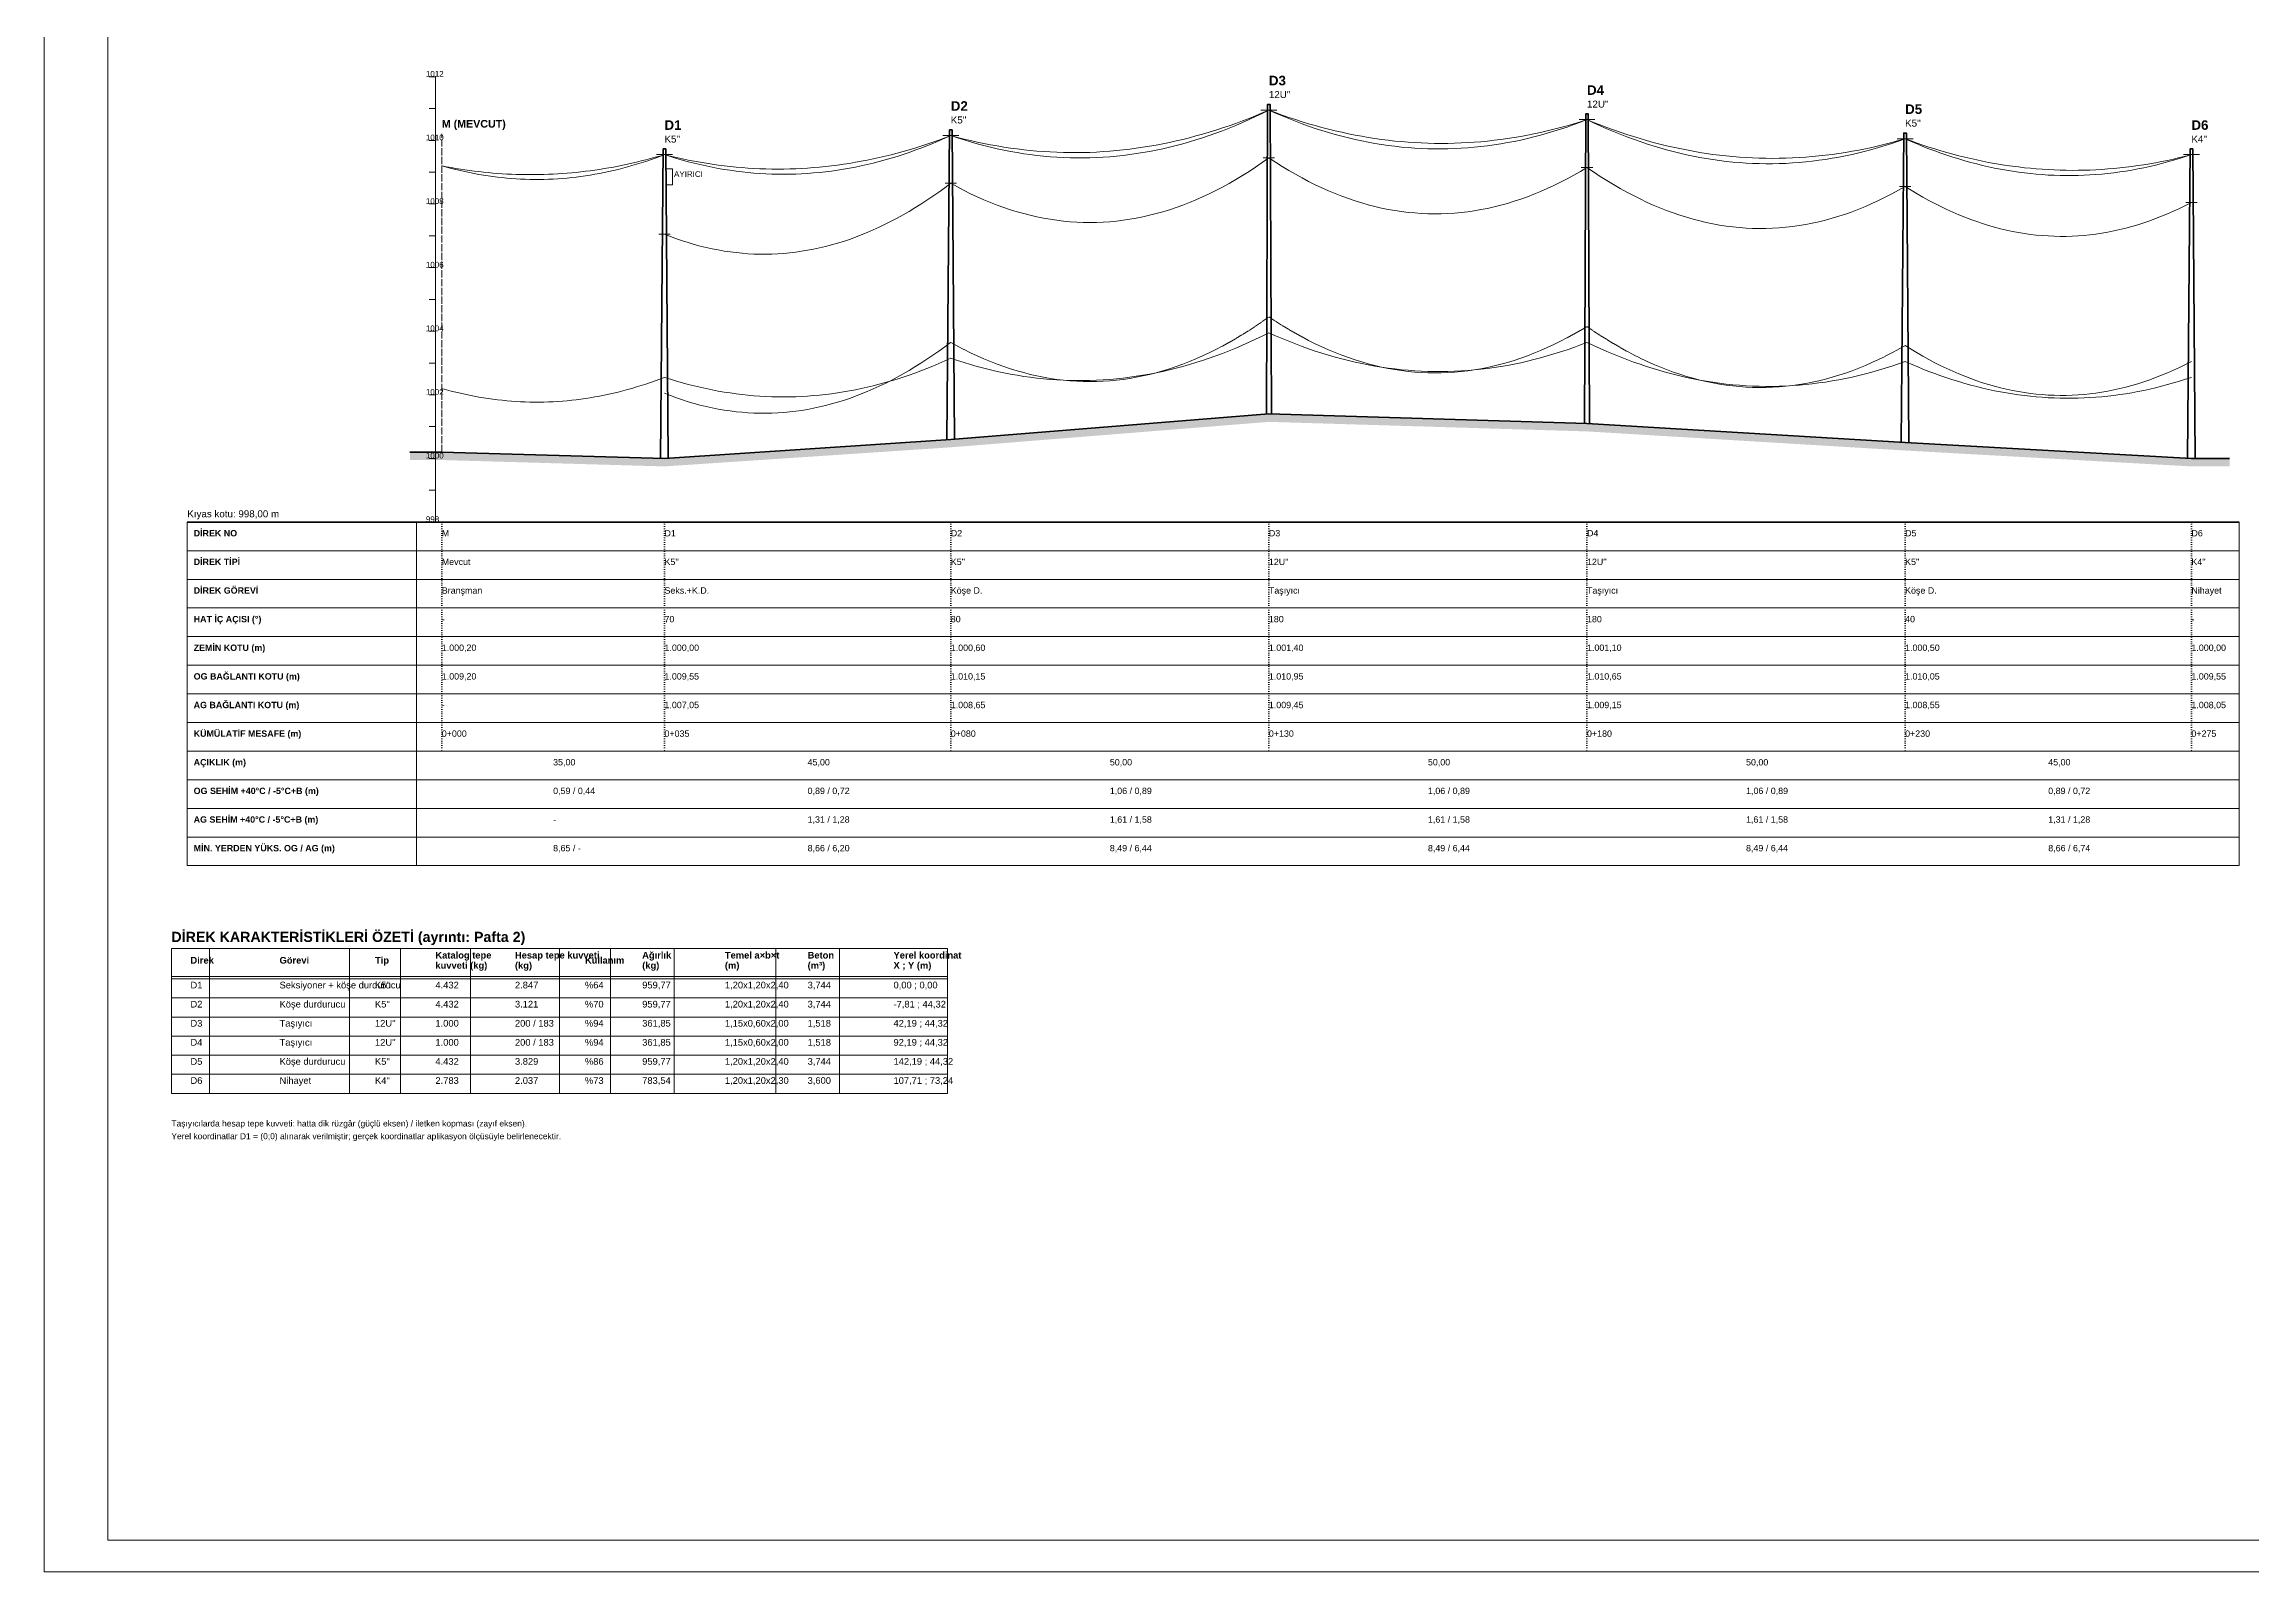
# Model space of a CAD drawing. Header units: millimetres. Extents: x 0 to 2461, y 0 to 841.
# Drawn here: x 0 to 694, y 0 to 480 of the extents above; entities that cross this region are included whole.
import ezdxf

# ---------------------------------------------------------------- set-up
doc = ezdxf.new("R2010")
doc.units = ezdxf.units.MM
doc.header["$LTSCALE"] = 6
doc.linetypes.add('DASHED', pattern=[1.524, 1.27, -0.254])
doc.linetypes.add('DOT', pattern=[0.508, 0, -0.508])
for name, color, linetype, lineweight, plot in [('00-CERCEVE', 7, 'Continuous', 0, False), ('02-BASLIK', 7, 'Continuous', 0, False), ('20-PROFIL-ARAZI', 32, 'Continuous', 0, False), ('21-PROFIL-OG', 1, 'Continuous', 0, False), ('22-PROFIL-AG', 5, 'Continuous', 0, False), ('23-PROFIL-EMNIYET', 6, 'DASHED', 0, False), ('24-PROFIL-DIREK', 7, 'Continuous', 0, False), ('25-PROFIL-BANT', 7, 'Continuous', 0, False), ('26-PROFIL-OG-BUZ', 1, 'DASHED', 0, False), ('37-TARAMA', 8, 'Continuous', 0, False), ('38-SEKSIYONER', 30, 'Continuous', 0, False), ('41-YAZI', 7, 'Continuous', 0, False), ('42-TABLO', 7, 'Continuous', 0, False), ('43-TABLO-CERCEVE', 7, 'Continuous', 0, False)]:
    doc.layers.add(name, color=color, linetype=linetype, lineweight=lineweight, plot=plot)
doc.styles.add('TRK', font='arial.ttf', dxfattribs={"width": 0.9})
doc.styles.add('TRKB', font='arialbd.ttf', dxfattribs={"width": 0.9})

msp = doc.modelspace()

# ---------------------------------------------------------------- hatches: boundary and pattern name
at = {"layer": '37-TARAMA'}
h = msp.add_hatch(dxfattribs=at)
h.set_pattern_fill('EARTH', scale=0.15)
h.paths.add_polyline_path([(115, 352), (125, 352), (195, 350), (285, 356), (385, 364), (485, 361), (585, 355), (675, 350), (687, 350), (687, 347.5), (675, 347.5), (585, 352.5), (485, 358.5), (385, 361.5), (285, 353.5), (195, 347.5), (125, 349.5), (115, 349.5)])

# ---------------------------------------------------------------- linework, layer by layer
at = {"layer": '00-CERCEVE', "lineweight": 18}
msp.add_lwpolyline([(0, 0), (1189, 0), (1189, 841), (0, 841)], close=True, dxfattribs=at)
at = {"layer": '00-CERCEVE'}
msp.add_lwpolyline([(20, 10), (1179, 10), (1179, 831), (20, 831)], close=True, dxfattribs=at)
at = {"layer": '20-PROFIL-ARAZI', "lineweight": 50}
msp.add_lwpolyline([(115, 352), (125, 352), (195, 350), (285, 356), (385, 364), (485, 361), (585, 355), (675, 350), (687, 350)], dxfattribs=at)
at = {"layer": '21-PROFIL-OG'}
for points in [[(285, 451.5), (287.08, 450.8), (289.17, 450.13), (291.25, 449.51), (293.33, 448.92), (295.42, 448.36), (297.5, 447.84), (299.58, 447.36), (301.67, 446.92), (303.75, 446.52), (305.83, 446.15), (307.92, 445.81), (310, 445.52), (312.08, 445.26), (314.17, 445.04), (316.25, 444.86), (318.33, 444.71), (320.42, 444.6), (322.5, 444.52), (324.58, 444.49), (326.67, 444.49), (328.75, 444.53), (330.83, 444.6), (332.92, 444.71), (335, 444.86), (337.08, 445.04), (339.17, 445.27), (341.25, 445.53), (343.33, 445.82), (345.42, 446.15), (347.5, 446.52), (349.58, 446.93), (351.67, 447.37), (353.75, 447.86), (355.83, 448.37), (357.92, 448.93), (360, 449.52), (362.08, 450.15), (364.17, 450.81), (366.25, 451.52), (368.33, 452.25), (370.42, 453.03), (372.5, 453.84), (374.58, 454.69), (376.67, 455.58), (378.75, 456.51), (380.83, 457.47), (382.92, 458.47), (385, 459.5)], [(385, 459.5), (387.08, 458.57), (389.17, 457.68), (391.25, 456.82), (393.33, 456), (395.42, 455.22), (397.5, 454.47), (399.58, 453.76), (401.67, 453.09), (403.75, 452.45), (405.83, 451.85), (407.92, 451.29), (410, 450.77), (412.08, 450.28), (414.17, 449.83), (416.25, 449.42), (418.33, 449.04), (420.42, 448.7), (422.5, 448.4), (424.58, 448.13), (426.67, 447.9), (428.75, 447.71), (430.83, 447.56), (432.92, 447.44), (435, 447.36), (437.08, 447.31), (439.17, 447.31), (441.25, 447.34), (443.33, 447.4), (445.42, 447.51), (447.5, 447.65), (449.58, 447.83), (451.67, 448.04), (453.75, 448.29), (455.83, 448.58), (457.92, 448.91), (460, 449.27), (462.08, 449.67), (464.17, 450.1), (466.25, 450.58), (468.33, 451.09), (470.42, 451.64), (472.5, 452.22), (474.58, 452.84), (476.67, 453.5), (478.75, 454.19), (480.83, 454.93), (482.92, 455.69), (485, 456.5)], [(195, 445.5), (196.88, 444.9), (198.75, 444.33), (200.62, 443.79), (202.5, 443.28), (204.38, 442.8), (206.25, 442.36), (208.12, 441.94), (210, 441.56), (211.88, 441.2), (213.75, 440.88), (215.62, 440.59), (217.5, 440.33), (219.38, 440.09), (221.25, 439.9), (223.12, 439.73), (225, 439.59), (226.88, 439.48), (228.75, 439.41), (230.62, 439.36), (232.5, 439.35), (234.38, 439.36), (236.25, 439.41), (238.12, 439.49), (240, 439.6), (241.88, 439.74), (243.75, 439.91), (245.62, 440.11), (247.5, 440.35), (249.38, 440.61), (251.25, 440.91), (253.12, 441.23), (255, 441.59), (256.88, 441.98), (258.75, 442.4), (260.62, 442.84), (262.5, 443.33), (264.38, 443.84), (266.25, 444.38), (268.12, 444.95), (270, 445.56), (271.88, 446.19), (273.75, 446.86), (275.62, 447.55), (277.5, 448.28), (279.38, 449.04), (281.25, 449.83), (283.12, 450.65), (285, 451.5)], [(485, 456.5), (487.08, 455.51), (489.17, 454.55), (491.25, 453.63), (493.33, 452.75), (495.42, 451.9), (497.5, 451.09), (499.58, 450.32), (501.67, 449.59), (503.75, 448.89), (505.83, 448.23), (507.92, 447.61), (510, 447.02), (512.08, 446.47), (514.17, 445.96), (516.25, 445.48), (518.33, 445.04), (520.42, 444.64), (522.5, 444.27), (524.58, 443.95), (526.67, 443.65), (528.75, 443.4), (530.83, 443.18), (532.92, 443), (535, 442.86), (537.08, 442.75), (539.17, 442.68), (541.25, 442.65), (543.33, 442.65), (545.42, 442.7), (547.5, 442.77), (549.58, 442.89), (551.67, 443.04), (553.75, 443.23), (555.83, 443.46), (557.92, 443.72), (560, 444.02), (562.08, 444.36), (564.17, 444.73), (566.25, 445.14), (568.33, 445.59), (570.42, 446.07), (572.5, 446.59), (574.58, 447.15), (576.67, 447.75), (578.75, 448.38), (580.83, 449.05), (582.92, 449.76), (585, 450.5)], [(125, 442), (126.46, 441.59), (127.92, 441.2), (129.38, 440.83), (130.83, 440.48), (132.29, 440.16), (133.75, 439.85), (135.21, 439.56), (136.67, 439.3), (138.12, 439.05), (139.58, 438.83), (141.04, 438.62), (142.5, 438.44), (143.96, 438.28), (145.42, 438.13), (146.88, 438.01), (148.33, 437.91), (149.79, 437.83), (151.25, 437.77), (152.71, 437.73), (154.17, 437.71), (155.62, 437.71), (157.08, 437.73), (158.54, 437.77), (160, 437.84), (161.46, 437.92), (162.92, 438.02), (164.38, 438.15), (165.83, 438.29), (167.29, 438.46), (168.75, 438.64), (170.21, 438.85), (171.67, 439.08), (173.12, 439.32), (174.58, 439.59), (176.04, 439.88), (177.5, 440.19), (178.96, 440.52), (180.42, 440.87), (181.88, 441.24), (183.33, 441.63), (184.79, 442.04), (186.25, 442.48), (187.71, 442.93), (189.17, 443.4), (190.62, 443.9), (192.08, 444.41), (193.54, 444.94), (195, 445.5)], [(585, 450.5), (586.88, 449.67), (588.75, 448.87), (590.62, 448.1), (592.5, 447.36), (594.38, 446.66), (596.25, 445.98), (598.12, 445.34), (600, 444.72), (601.88, 444.14), (603.75, 443.59), (605.62, 443.07), (607.5, 442.58), (609.38, 442.12), (611.25, 441.69), (613.12, 441.29), (615, 440.92), (616.88, 440.59), (618.75, 440.28), (620.62, 440.01), (622.5, 439.76), (624.38, 439.55), (626.25, 439.37), (628.12, 439.22), (630, 439.1), (631.88, 439.01), (633.75, 438.95), (635.62, 438.93), (637.5, 438.93), (639.38, 438.97), (641.25, 439.03), (643.12, 439.13), (645, 439.26), (646.88, 439.41), (648.75, 439.6), (650.62, 439.82), (652.5, 440.08), (654.38, 440.36), (656.25, 440.67), (658.12, 441.01), (660, 441.39), (661.88, 441.79), (663.75, 442.23), (665.62, 442.7), (667.5, 443.2), (669.38, 443.73), (671.25, 444.29), (673.12, 444.88), (675, 445.5)]]:
    msp.add_lwpolyline(points, dxfattribs=at)
at = {"layer": '22-PROFIL-AG'}
for p, q in [((383.2, 444.5), (386.8, 444.5)), ((483.2, 441.5), (486.8, 441.5)), ((283.2, 436.5), (286.8, 436.5)), ((583.2, 435.5), (586.8, 435.5)), ((673.2, 430.5), (676.8, 430.5)), ((193.2, 420.5), (196.8, 420.5))]:
    msp.add_line(p, q, dxfattribs=at)
for points in [[(285, 436.5), (287.08, 435.35), (289.17, 434.27), (291.25, 433.23), (293.33, 432.25), (295.42, 431.33), (297.5, 430.47), (299.58, 429.66), (301.67, 428.9), (303.75, 428.2), (305.83, 427.56), (307.92, 426.97), (310, 426.44), (312.08, 425.97), (314.17, 425.55), (316.25, 425.18), (318.33, 424.87), (320.42, 424.62), (322.5, 424.43), (324.58, 424.29), (326.67, 424.2), (328.75, 424.17), (330.83, 424.2), (332.92, 424.28), (335, 424.42), (337.08, 424.62), (339.17, 424.87), (341.25, 425.17), (343.33, 425.53), (345.42, 425.95), (347.5, 426.43), (349.58, 426.96), (351.67, 427.54), (353.75, 428.18), (355.83, 428.88), (357.92, 429.63), (360, 430.44), (362.08, 431.31), (364.17, 432.23), (366.25, 433.2), (368.33, 434.23), (370.42, 435.32), (372.5, 436.47), (374.58, 437.67), (376.67, 438.92), (378.75, 440.23), (380.83, 441.6), (382.92, 443.02), (385, 444.5)], [(385, 444.5), (387.08, 443.13), (389.17, 441.81), (391.25, 440.54), (393.33, 439.34), (395.42, 438.19), (397.5, 437.09), (399.58, 436.05), (401.67, 435.07), (403.75, 434.14), (405.83, 433.27), (407.92, 432.45), (410, 431.69), (412.08, 430.99), (414.17, 430.34), (416.25, 429.74), (418.33, 429.21), (420.42, 428.73), (422.5, 428.3), (424.58, 427.93), (426.67, 427.62), (428.75, 427.36), (430.83, 427.16), (432.92, 427.01), (435, 426.92), (437.08, 426.89), (439.17, 426.91), (441.25, 426.99), (443.33, 427.12), (445.42, 427.31), (447.5, 427.55), (449.58, 427.85), (451.67, 428.21), (453.75, 428.62), (455.83, 429.09), (457.92, 429.61), (460, 430.19), (462.08, 430.83), (464.17, 431.52), (466.25, 432.26), (468.33, 433.07), (470.42, 433.93), (472.5, 434.84), (474.58, 435.81), (476.67, 436.84), (478.75, 437.92), (480.83, 439.06), (482.92, 440.25), (485, 441.5)], [(485, 441.5), (487.08, 440.06), (489.17, 438.68), (491.25, 437.36), (493.33, 436.09), (495.42, 434.87), (497.5, 433.72), (499.58, 432.61), (501.67, 431.57), (503.75, 430.58), (505.83, 429.64), (507.92, 428.76), (510, 427.94), (512.08, 427.17), (514.17, 426.46), (516.25, 425.81), (518.33, 425.21), (520.42, 424.66), (522.5, 424.18), (524.58, 423.74), (526.67, 423.37), (528.75, 423.05), (530.83, 422.78), (532.92, 422.57), (535, 422.42), (537.08, 422.32), (539.17, 422.28), (541.25, 422.3), (543.33, 422.37), (545.42, 422.49), (547.5, 422.68), (549.58, 422.91), (551.67, 423.21), (553.75, 423.56), (555.83, 423.96), (557.92, 424.42), (560, 424.94), (562.08, 425.51), (564.17, 426.14), (566.25, 426.83), (568.33, 427.57), (570.42, 428.36), (572.5, 429.22), (574.58, 430.12), (576.67, 431.09), (578.75, 432.11), (580.83, 433.18), (582.92, 434.31), (585, 435.5)], [(195, 420.5), (196.88, 419.77), (198.75, 419.08), (200.62, 418.44), (202.5, 417.84), (204.38, 417.29), (206.25, 416.78), (208.12, 416.32), (210, 415.91), (211.88, 415.54), (213.75, 415.21), (215.62, 414.93), (217.5, 414.7), (219.38, 414.51), (221.25, 414.37), (223.12, 414.27), (225, 414.22), (226.88, 414.21), (228.75, 414.25), (230.62, 414.33), (232.5, 414.46), (234.38, 414.64), (236.25, 414.86), (238.12, 415.12), (240, 415.43), (241.88, 415.79), (243.75, 416.19), (245.62, 416.64), (247.5, 417.13), (249.38, 417.67), (251.25, 418.25), (253.12, 418.88), (255, 419.55), (256.88, 420.27), (258.75, 421.03), (260.62, 421.84), (262.5, 422.7), (264.38, 423.6), (266.25, 424.55), (268.12, 425.54), (270, 426.57), (271.88, 427.66), (273.75, 428.78), (275.62, 429.96), (277.5, 431.17), (279.38, 432.44), (281.25, 433.75), (283.12, 435.1), (285, 436.5)], [(585, 435.5), (586.88, 434.33), (588.75, 433.2), (590.62, 432.12), (592.5, 431.09), (594.38, 430.1), (596.25, 429.16), (598.12, 428.26), (600, 427.41), (601.88, 426.6), (603.75, 425.84), (605.62, 425.12), (607.5, 424.45), (609.38, 423.82), (611.25, 423.24), (613.12, 422.71), (615, 422.22), (616.88, 421.77), (618.75, 421.37), (620.62, 421.02), (622.5, 420.71), (624.38, 420.45), (626.25, 420.23), (628.12, 420.06), (630, 419.93), (631.88, 419.85), (633.75, 419.82), (635.62, 419.82), (637.5, 419.88), (639.38, 419.98), (641.25, 420.12), (643.12, 420.32), (645, 420.55), (646.88, 420.83), (648.75, 421.16), (650.62, 421.53), (652.5, 421.95), (654.38, 422.41), (656.25, 422.92), (658.12, 423.47), (660, 424.07), (661.88, 424.72), (663.75, 425.41), (665.62, 426.14), (667.5, 426.92), (669.38, 427.75), (671.25, 428.62), (673.12, 429.54), (675, 430.5)]]:
    msp.add_lwpolyline(points, dxfattribs=at)
at = {"layer": '23-PROFIL-EMNIYET', "color": 4, "ltscale": 0.3}
for points in [[(285, 386.5), (287.08, 385.35), (289.17, 384.27), (291.25, 383.23), (293.33, 382.25), (295.42, 381.33), (297.5, 380.47), (299.58, 379.66), (301.67, 378.9), (303.75, 378.2), (305.83, 377.56), (307.92, 376.97), (310, 376.44), (312.08, 375.97), (314.17, 375.55), (316.25, 375.18), (318.33, 374.87), (320.42, 374.62), (322.5, 374.43), (324.58, 374.29), (326.67, 374.2), (328.75, 374.17), (330.83, 374.2), (332.92, 374.28), (335, 374.42), (337.08, 374.62), (339.17, 374.87), (341.25, 375.17), (343.33, 375.53), (345.42, 375.95), (347.5, 376.43), (349.58, 376.96), (351.67, 377.54), (353.75, 378.18), (355.83, 378.88), (357.92, 379.63), (360, 380.44), (362.08, 381.31), (364.17, 382.23), (366.25, 383.2), (368.33, 384.23), (370.42, 385.32), (372.5, 386.47), (374.58, 387.67), (376.67, 388.92), (378.75, 390.23), (380.83, 391.6), (382.92, 393.02), (385, 394.5)], [(385, 394.5), (387.08, 393.13), (389.17, 391.81), (391.25, 390.54), (393.33, 389.34), (395.42, 388.19), (397.5, 387.09), (399.58, 386.05), (401.67, 385.07), (403.75, 384.14), (405.83, 383.27), (407.92, 382.45), (410, 381.69), (412.08, 380.99), (414.17, 380.34), (416.25, 379.74), (418.33, 379.21), (420.42, 378.73), (422.5, 378.3), (424.58, 377.93), (426.67, 377.62), (428.75, 377.36), (430.83, 377.16), (432.92, 377.01), (435, 376.92), (437.08, 376.89), (439.17, 376.91), (441.25, 376.99), (443.33, 377.12), (445.42, 377.31), (447.5, 377.55), (449.58, 377.85), (451.67, 378.21), (453.75, 378.62), (455.83, 379.09), (457.92, 379.61), (460, 380.19), (462.08, 380.83), (464.17, 381.52), (466.25, 382.26), (468.33, 383.07), (470.42, 383.93), (472.5, 384.84), (474.58, 385.81), (476.67, 386.84), (478.75, 387.92), (480.83, 389.06), (482.92, 390.25), (485, 391.5)], [(485, 391.5), (487.08, 390.06), (489.17, 388.68), (491.25, 387.36), (493.33, 386.09), (495.42, 384.87), (497.5, 383.72), (499.58, 382.61), (501.67, 381.57), (503.75, 380.58), (505.83, 379.64), (507.92, 378.76), (510, 377.94), (512.08, 377.17), (514.17, 376.46), (516.25, 375.81), (518.33, 375.21), (520.42, 374.66), (522.5, 374.18), (524.58, 373.74), (526.67, 373.37), (528.75, 373.05), (530.83, 372.78), (532.92, 372.57), (535, 372.42), (537.08, 372.32), (539.17, 372.28), (541.25, 372.3), (543.33, 372.37), (545.42, 372.49), (547.5, 372.68), (549.58, 372.91), (551.67, 373.21), (553.75, 373.56), (555.83, 373.96), (557.92, 374.42), (560, 374.94), (562.08, 375.51), (564.17, 376.14), (566.25, 376.83), (568.33, 377.57), (570.42, 378.36), (572.5, 379.22), (574.58, 380.12), (576.67, 381.09), (578.75, 382.11), (580.83, 383.18), (582.92, 384.31), (585, 385.5)], [(195, 370.5), (196.88, 369.77), (198.75, 369.08), (200.62, 368.44), (202.5, 367.84), (204.38, 367.29), (206.25, 366.78), (208.12, 366.32), (210, 365.91), (211.88, 365.54), (213.75, 365.21), (215.62, 364.93), (217.5, 364.7), (219.38, 364.51), (221.25, 364.37), (223.12, 364.27), (225, 364.22), (226.88, 364.21), (228.75, 364.25), (230.62, 364.33), (232.5, 364.46), (234.38, 364.64), (236.25, 364.86), (238.12, 365.12), (240, 365.43), (241.88, 365.79), (243.75, 366.19), (245.62, 366.64), (247.5, 367.13), (249.38, 367.67), (251.25, 368.25), (253.12, 368.88), (255, 369.55), (256.88, 370.27), (258.75, 371.03), (260.62, 371.84), (262.5, 372.7), (264.38, 373.6), (266.25, 374.55), (268.12, 375.54), (270, 376.57), (271.88, 377.66), (273.75, 378.78), (275.62, 379.96), (277.5, 381.17), (279.38, 382.44), (281.25, 383.75), (283.12, 385.1), (285, 386.5)], [(585, 385.5), (586.88, 384.33), (588.75, 383.2), (590.62, 382.12), (592.5, 381.09), (594.38, 380.1), (596.25, 379.16), (598.12, 378.26), (600, 377.41), (601.88, 376.6), (603.75, 375.84), (605.62, 375.12), (607.5, 374.45), (609.38, 373.82), (611.25, 373.24), (613.12, 372.71), (615, 372.22), (616.88, 371.77), (618.75, 371.37), (620.62, 371.02), (622.5, 370.71), (624.38, 370.45), (626.25, 370.23), (628.12, 370.06), (630, 369.93), (631.88, 369.85), (633.75, 369.82), (635.62, 369.82), (637.5, 369.88), (639.38, 369.98), (641.25, 370.12), (643.12, 370.32), (645, 370.55), (646.88, 370.83), (648.75, 371.16), (650.62, 371.53), (652.5, 371.95), (654.38, 372.41), (656.25, 372.92), (658.12, 373.47), (660, 374.07), (661.88, 374.72), (663.75, 375.41), (665.62, 376.14), (667.5, 376.92), (669.38, 377.75), (671.25, 378.62), (673.12, 379.54), (675, 380.5)]]:
    msp.add_lwpolyline(points, dxfattribs=at)
at = {"layer": '23-PROFIL-EMNIYET', "ltscale": 0.3}
for points in [[(285, 381.5), (287.08, 380.8), (289.17, 380.13), (291.25, 379.51), (293.33, 378.92), (295.42, 378.36), (297.5, 377.84), (299.58, 377.36), (301.67, 376.92), (303.75, 376.52), (305.83, 376.15), (307.92, 375.81), (310, 375.52), (312.08, 375.26), (314.17, 375.04), (316.25, 374.86), (318.33, 374.71), (320.42, 374.6), (322.5, 374.52), (324.58, 374.49), (326.67, 374.49), (328.75, 374.53), (330.83, 374.6), (332.92, 374.71), (335, 374.86), (337.08, 375.04), (339.17, 375.27), (341.25, 375.53), (343.33, 375.82), (345.42, 376.15), (347.5, 376.52), (349.58, 376.93), (351.67, 377.37), (353.75, 377.86), (355.83, 378.37), (357.92, 378.93), (360, 379.52), (362.08, 380.15), (364.17, 380.81), (366.25, 381.52), (368.33, 382.25), (370.42, 383.03), (372.5, 383.84), (374.58, 384.69), (376.67, 385.58), (378.75, 386.51), (380.83, 387.47), (382.92, 388.47), (385, 389.5)], [(385, 389.5), (387.08, 388.57), (389.17, 387.68), (391.25, 386.82), (393.33, 386), (395.42, 385.22), (397.5, 384.47), (399.58, 383.76), (401.67, 383.09), (403.75, 382.45), (405.83, 381.85), (407.92, 381.29), (410, 380.77), (412.08, 380.28), (414.17, 379.83), (416.25, 379.42), (418.33, 379.04), (420.42, 378.7), (422.5, 378.4), (424.58, 378.13), (426.67, 377.9), (428.75, 377.71), (430.83, 377.56), (432.92, 377.44), (435, 377.36), (437.08, 377.31), (439.17, 377.31), (441.25, 377.34), (443.33, 377.4), (445.42, 377.51), (447.5, 377.65), (449.58, 377.83), (451.67, 378.04), (453.75, 378.29), (455.83, 378.58), (457.92, 378.91), (460, 379.27), (462.08, 379.67), (464.17, 380.1), (466.25, 380.58), (468.33, 381.09), (470.42, 381.64), (472.5, 382.22), (474.58, 382.84), (476.67, 383.5), (478.75, 384.19), (480.83, 384.93), (482.92, 385.69), (485, 386.5)], [(485, 386.5), (487.08, 385.51), (489.17, 384.55), (491.25, 383.63), (493.33, 382.75), (495.42, 381.9), (497.5, 381.09), (499.58, 380.32), (501.67, 379.59), (503.75, 378.89), (505.83, 378.23), (507.92, 377.61), (510, 377.02), (512.08, 376.47), (514.17, 375.96), (516.25, 375.48), (518.33, 375.04), (520.42, 374.64), (522.5, 374.27), (524.58, 373.95), (526.67, 373.65), (528.75, 373.4), (530.83, 373.18), (532.92, 373), (535, 372.86), (537.08, 372.75), (539.17, 372.68), (541.25, 372.65), (543.33, 372.65), (545.42, 372.7), (547.5, 372.77), (549.58, 372.89), (551.67, 373.04), (553.75, 373.23), (555.83, 373.46), (557.92, 373.72), (560, 374.02), (562.08, 374.36), (564.17, 374.73), (566.25, 375.14), (568.33, 375.59), (570.42, 376.07), (572.5, 376.59), (574.58, 377.15), (576.67, 377.75), (578.75, 378.38), (580.83, 379.05), (582.92, 379.76), (585, 380.5)], [(125, 372), (126.46, 371.59), (127.92, 371.2), (129.38, 370.83), (130.83, 370.48), (132.29, 370.16), (133.75, 369.85), (135.21, 369.56), (136.67, 369.3), (138.12, 369.05), (139.58, 368.83), (141.04, 368.62), (142.5, 368.44), (143.96, 368.28), (145.42, 368.13), (146.88, 368.01), (148.33, 367.91), (149.79, 367.83), (151.25, 367.77), (152.71, 367.73), (154.17, 367.71), (155.62, 367.71), (157.08, 367.73), (158.54, 367.77), (160, 367.84), (161.46, 367.92), (162.92, 368.02), (164.38, 368.15), (165.83, 368.29), (167.29, 368.46), (168.75, 368.64), (170.21, 368.85), (171.67, 369.08), (173.12, 369.32), (174.58, 369.59), (176.04, 369.88), (177.5, 370.19), (178.96, 370.52), (180.42, 370.87), (181.88, 371.24), (183.33, 371.63), (184.79, 372.04), (186.25, 372.48), (187.71, 372.93), (189.17, 373.4), (190.62, 373.9), (192.08, 374.41), (193.54, 374.94), (195, 375.5)], [(195, 375.5), (196.88, 374.9), (198.75, 374.33), (200.62, 373.79), (202.5, 373.28), (204.38, 372.8), (206.25, 372.36), (208.12, 371.94), (210, 371.56), (211.88, 371.2), (213.75, 370.88), (215.62, 370.59), (217.5, 370.33), (219.38, 370.09), (221.25, 369.9), (223.12, 369.73), (225, 369.59), (226.88, 369.48), (228.75, 369.41), (230.62, 369.36), (232.5, 369.35), (234.38, 369.36), (236.25, 369.41), (238.12, 369.49), (240, 369.6), (241.88, 369.74), (243.75, 369.91), (245.62, 370.11), (247.5, 370.35), (249.38, 370.61), (251.25, 370.91), (253.12, 371.23), (255, 371.59), (256.88, 371.98), (258.75, 372.4), (260.62, 372.84), (262.5, 373.33), (264.38, 373.84), (266.25, 374.38), (268.12, 374.95), (270, 375.56), (271.88, 376.19), (273.75, 376.86), (275.62, 377.55), (277.5, 378.28), (279.38, 379.04), (281.25, 379.83), (283.12, 380.65), (285, 381.5)], [(585, 380.5), (586.88, 379.67), (588.75, 378.87), (590.62, 378.1), (592.5, 377.36), (594.38, 376.66), (596.25, 375.98), (598.12, 375.34), (600, 374.72), (601.88, 374.14), (603.75, 373.59), (605.62, 373.07), (607.5, 372.58), (609.38, 372.12), (611.25, 371.69), (613.12, 371.29), (615, 370.92), (616.88, 370.59), (618.75, 370.28), (620.62, 370.01), (622.5, 369.76), (624.38, 369.55), (626.25, 369.37), (628.12, 369.22), (630, 369.1), (631.88, 369.01), (633.75, 368.95), (635.62, 368.93), (637.5, 368.93), (639.38, 368.97), (641.25, 369.03), (643.12, 369.13), (645, 369.26), (646.88, 369.41), (648.75, 369.6), (650.62, 369.82), (652.5, 370.08), (654.38, 370.36), (656.25, 370.67), (658.12, 371.01), (660, 371.39), (661.88, 371.79), (663.75, 372.23), (665.62, 372.7), (667.5, 373.2), (669.38, 373.73), (671.25, 374.29), (673.12, 374.88), (675, 375.5)]]:
    msp.add_lwpolyline(points, dxfattribs=at)
at = {"layer": '24-PROFIL-DIREK'}
for p, q in [((382.5, 459.5), (387.5, 459.5)), ((282.5, 451.5), (287.5, 451.5)), ((482.5, 456.5), (487.5, 456.5)), ((192.5, 445.5), (197.5, 445.5)), ((582.5, 450.5), (587.5, 450.5)), ((672.5, 445.5), (677.5, 445.5))]:
    msp.add_line(p, q, dxfattribs=at)
at = {"layer": '24-PROFIL-DIREK', "linetype": 'DASHED', "ltscale": 0.3}
msp.add_line((125, 352), (125, 452), dxfattribs=at)
at = {"layer": '24-PROFIL-DIREK', "lineweight": 50}
for points in [[(384.2, 364), (384.6, 461.3), (385.4, 461.3), (385.8, 364)], [(484.2, 361), (484.6, 458.3), (485.4, 458.3), (485.8, 361)], [(283.8, 356), (284.6, 453.3), (285.4, 453.3), (286.2, 356)], [(583.8, 355), (584.6, 452.3), (585.4, 452.3), (586.2, 355)], [(193.8, 350), (194.6, 447.3), (195.4, 447.3), (196.2, 350)], [(673.8, 350), (674.6, 447.3), (675.4, 447.3), (676.2, 350)]]:
    msp.add_lwpolyline(points, dxfattribs=at)
at = {"layer": '25-PROFIL-BANT'}
for p, q in [((121, 470), (123, 470)), ((123, 330), (123, 470)), ((121, 460), (123, 460)), ((121, 450), (123, 450)), ((121, 440), (123, 440)), ((121, 430), (123, 430)), ((121, 420), (123, 420)), ((121, 410), (123, 410)), ((121, 400), (123, 400)), ((121, 390), (123, 390)), ((121, 380), (123, 380)), ((121, 370), (123, 370)), ((121, 360), (123, 360)), ((121, 350), (123, 350)), ((121, 340), (123, 340)), ((45, 330), (45, 222)), ((117, 330), (117, 222)), ((121, 330), (123, 330)), ((690, 330), (690, 222)), ((45, 321), (690, 321)), ((45, 312), (690, 312)), ((45, 303), (690, 303)), ((45, 294), (690, 294)), ((45, 285), (690, 285)), ((45, 276), (690, 276)), ((45, 267), (690, 267)), ((45, 258), (690, 258)), ((45, 249), (690, 249)), ((45, 240), (690, 240)), ((45, 231), (690, 231)), ((45, 222), (690, 222))]:
    msp.add_line(p, q, dxfattribs=at)
at = {"layer": '25-PROFIL-BANT', "lineweight": 35}
msp.add_line((45, 330), (690, 330), dxfattribs=at)
at = {"layer": '25-PROFIL-BANT', "linetype": 'DOT', "ltscale": 0.2}
for p, q in [((125, 330), (125, 258)), ((195, 330), (195, 258)), ((285, 330), (285, 258)), ((385, 330), (385, 258)), ((485, 330), (485, 258)), ((585, 330), (585, 258)), ((675, 330), (675, 258))]:
    msp.add_line(p, q, dxfattribs=at)
at = {"layer": '26-PROFIL-OG-BUZ', "ltscale": 0.3}
for points in [[(285, 451.5), (287.08, 450.94), (289.17, 450.41), (291.25, 449.91), (293.33, 449.45), (295.42, 449.01), (297.5, 448.6), (299.58, 448.23), (301.67, 447.89), (303.75, 447.57), (305.83, 447.29), (307.92, 447.04), (310, 446.82), (312.08, 446.63), (314.17, 446.47), (316.25, 446.35), (318.33, 446.25), (320.42, 446.18), (322.5, 446.15), (324.58, 446.15), (326.67, 446.17), (328.75, 446.23), (330.83, 446.32), (332.92, 446.44), (335, 446.59), (337.08, 446.78), (339.17, 446.99), (341.25, 447.23), (343.33, 447.51), (345.42, 447.81), (347.5, 448.15), (349.58, 448.52), (351.67, 448.92), (353.75, 449.35), (355.83, 449.81), (357.92, 450.3), (360, 450.82), (362.08, 451.37), (364.17, 451.96), (366.25, 452.57), (368.33, 453.22), (370.42, 453.9), (372.5, 454.6), (374.58, 455.34), (376.67, 456.11), (378.75, 456.91), (380.83, 457.74), (382.92, 458.61), (385, 459.5)], [(385, 459.5), (387.08, 458.71), (389.17, 457.95), (391.25, 457.22), (393.33, 456.53), (395.42, 455.86), (397.5, 455.23), (399.58, 454.62), (401.67, 454.05), (403.75, 453.51), (405.83, 453), (407.92, 452.52), (410, 452.07), (412.08, 451.65), (414.17, 451.26), (416.25, 450.91), (418.33, 450.58), (420.42, 450.29), (422.5, 450.02), (424.58, 449.79), (426.67, 449.59), (428.75, 449.42), (430.83, 449.28), (432.92, 449.17), (435, 449.09), (437.08, 449.05), (439.17, 449.03), (441.25, 449.04), (443.33, 449.09), (445.42, 449.17), (447.5, 449.27), (449.58, 449.41), (451.67, 449.58), (453.75, 449.78), (455.83, 450.01), (457.92, 450.28), (460, 450.57), (462.08, 450.89), (464.17, 451.25), (466.25, 451.63), (468.33, 452.05), (470.42, 452.5), (472.5, 452.98), (474.58, 453.49), (476.67, 454.03), (478.75, 454.6), (480.83, 455.2), (482.92, 455.84), (485, 456.5)], [(195, 445.5), (196.88, 445.04), (198.75, 444.6), (200.62, 444.18), (202.5, 443.8), (204.38, 443.43), (206.25, 443.09), (208.12, 442.78), (210, 442.49), (211.88, 442.23), (213.75, 441.99), (215.62, 441.78), (217.5, 441.59), (219.38, 441.43), (221.25, 441.29), (223.12, 441.18), (225, 441.09), (226.88, 441.02), (228.75, 440.99), (230.62, 440.97), (232.5, 440.99), (234.38, 441.02), (236.25, 441.09), (238.12, 441.17), (240, 441.29), (241.88, 441.42), (243.75, 441.59), (245.62, 441.77), (247.5, 441.99), (249.38, 442.22), (251.25, 442.49), (253.12, 442.77), (255, 443.09), (256.88, 443.43), (258.75, 443.79), (260.62, 444.18), (262.5, 444.59), (264.38, 445.03), (266.25, 445.49), (268.12, 445.98), (270, 446.49), (271.88, 447.03), (273.75, 447.59), (275.62, 448.18), (277.5, 448.8), (279.38, 449.43), (281.25, 450.1), (283.12, 450.79), (285, 451.5)], [(485, 456.5), (487.08, 455.65), (489.17, 454.83), (491.25, 454.04), (493.33, 453.28), (495.42, 452.55), (497.5, 451.85), (499.58, 451.19), (501.67, 450.55), (503.75, 449.95), (505.83, 449.37), (507.92, 448.83), (510, 448.32), (512.08, 447.84), (514.17, 447.39), (516.25, 446.97), (518.33, 446.58), (520.42, 446.23), (522.5, 445.9), (524.58, 445.6), (526.67, 445.34), (528.75, 445.11), (530.83, 444.91), (532.92, 444.73), (535, 444.59), (537.08, 444.48), (539.17, 444.41), (541.25, 444.36), (543.33, 444.34), (545.42, 444.35), (547.5, 444.4), (549.58, 444.48), (551.67, 444.58), (553.75, 444.72), (555.83, 444.89), (557.92, 445.09), (560, 445.32), (562.08, 445.58), (564.17, 445.87), (566.25, 446.2), (568.33, 446.55), (570.42, 446.94), (572.5, 447.35), (574.58, 447.8), (576.67, 448.28), (578.75, 448.79), (580.83, 449.33), (582.92, 449.9), (585, 450.5)], [(125, 442), (126.46, 441.72), (127.92, 441.45), (129.38, 441.2), (130.83, 440.96), (132.29, 440.74), (133.75, 440.53), (135.21, 440.34), (136.67, 440.16), (138.12, 440), (139.58, 439.85), (141.04, 439.72), (142.5, 439.6), (143.96, 439.5), (145.42, 439.41), (146.88, 439.34), (148.33, 439.29), (149.79, 439.25), (151.25, 439.22), (152.71, 439.21), (154.17, 439.22), (155.62, 439.24), (157.08, 439.27), (158.54, 439.32), (160, 439.39), (161.46, 439.47), (162.92, 439.56), (164.38, 439.67), (165.83, 439.8), (167.29, 439.94), (168.75, 440.1), (170.21, 440.27), (171.67, 440.45), (173.12, 440.66), (174.58, 440.87), (176.04, 441.1), (177.5, 441.35), (178.96, 441.61), (180.42, 441.89), (181.88, 442.18), (183.33, 442.49), (184.79, 442.81), (186.25, 443.15), (187.71, 443.51), (189.17, 443.87), (190.62, 444.26), (192.08, 444.66), (193.54, 445.07), (195, 445.5)], [(585, 450.5), (586.88, 449.81), (588.75, 449.14), (590.62, 448.5), (592.5, 447.88), (594.38, 447.29), (596.25, 446.72), (598.12, 446.18), (600, 445.66), (601.88, 445.17), (603.75, 444.7), (605.62, 444.26), (607.5, 443.84), (609.38, 443.45), (611.25, 443.08), (613.12, 442.74), (615, 442.42), (616.88, 442.13), (618.75, 441.86), (620.62, 441.62), (622.5, 441.4), (624.38, 441.21), (626.25, 441.04), (628.12, 440.9), (630, 440.79), (631.88, 440.69), (633.75, 440.63), (635.62, 440.59), (637.5, 440.57), (639.38, 440.58), (641.25, 440.61), (643.12, 440.67), (645, 440.75), (646.88, 440.86), (648.75, 441), (650.62, 441.16), (652.5, 441.34), (654.38, 441.55), (656.25, 441.78), (658.12, 442.04), (660, 442.33), (661.88, 442.63), (663.75, 442.97), (665.62, 443.33), (667.5, 443.71), (669.38, 444.12), (671.25, 444.56), (673.12, 445.02), (675, 445.5)]]:
    msp.add_lwpolyline(points, dxfattribs=at)
at = {"layer": '38-SEKSIYONER'}
msp.add_lwpolyline([(195.5, 436), (197.5, 436), (197.5, 441), (195.5, 441)], close=True, dxfattribs=at)
at = {"layer": '42-TABLO'}
for p, q in [((52, 186.4), (52, 180.4)), ((96, 186.4), (96, 180.4)), ((112, 186.4), (112, 180.4)), ((134, 186.4), (134, 180.4)), ((162, 186.4), (162, 180.4)), ((178, 186.4), (178, 180.4)), ((198, 186.4), (198, 180.4)), ((230, 186.4), (230, 180.4)), ((250, 186.4), (250, 180.4)), ((284, 186.4), (284, 180.4)), ((40, 180.4), (284, 180.4)), ((40, 174.4), (284, 174.4)), ((52, 180.4), (52, 174.4)), ((52, 174.4), (52, 168.4)), ((96, 180.4), (96, 174.4)), ((96, 174.4), (96, 168.4)), ((112, 180.4), (112, 174.4)), ((112, 174.4), (112, 168.4)), ((134, 180.4), (134, 174.4)), ((134, 174.4), (134, 168.4)), ((162, 180.4), (162, 174.4)), ((162, 174.4), (162, 168.4)), ((178, 180.4), (178, 174.4)), ((178, 174.4), (178, 168.4)), ((198, 180.4), (198, 174.4)), ((198, 174.4), (198, 168.4)), ((230, 180.4), (230, 174.4)), ((230, 174.4), (230, 168.4)), ((250, 180.4), (250, 174.4)), ((250, 174.4), (250, 168.4)), ((284, 180.4), (284, 174.4)), ((284, 174.4), (284, 168.4)), ((40, 168.4), (284, 168.4)), ((52, 168.4), (52, 162.4)), ((96, 168.4), (96, 162.4)), ((112, 168.4), (112, 162.4)), ((134, 168.4), (134, 162.4)), ((162, 168.4), (162, 162.4)), ((178, 168.4), (178, 162.4)), ((198, 168.4), (198, 162.4)), ((230, 168.4), (230, 162.4)), ((250, 168.4), (250, 162.4)), ((284, 168.4), (284, 162.4)), ((40, 162.4), (284, 162.4)), ((52, 162.4), (52, 156.4)), ((96, 162.4), (96, 156.4)), ((112, 162.4), (112, 156.4)), ((134, 162.4), (134, 156.4)), ((162, 162.4), (162, 156.4)), ((178, 162.4), (178, 156.4)), ((198, 162.4), (198, 156.4)), ((230, 162.4), (230, 156.4)), ((250, 162.4), (250, 156.4)), ((284, 162.4), (284, 156.4)), ((40, 156.4), (284, 156.4)), ((52, 156.4), (52, 150.4)), ((96, 156.4), (96, 150.4)), ((112, 156.4), (112, 150.4)), ((134, 156.4), (134, 150.4)), ((162, 156.4), (162, 150.4)), ((178, 156.4), (178, 150.4)), ((198, 156.4), (198, 150.4)), ((230, 156.4), (230, 150.4)), ((250, 156.4), (250, 150.4)), ((284, 156.4), (284, 150.4)), ((40, 150.4), (284, 150.4))]:
    msp.add_line(p, q, dxfattribs=at)
at = {"layer": '43-TABLO-CERCEVE'}
for p, q in [((40, 196), (40, 150.4)), ((52, 196), (52, 186.4)), ((96, 196), (96, 186.4)), ((112, 196), (112, 186.4)), ((134, 196), (134, 186.4)), ((162, 196), (162, 186.4)), ((178, 196), (178, 186.4)), ((198, 196), (198, 186.4)), ((230, 196), (230, 186.4)), ((250, 196), (250, 186.4)), ((284, 196), (284, 186.4)), ((284, 196), (284, 150.4)), ((40, 187.2), (284, 187.2)), ((40, 150.4), (284, 150.4))]:
    msp.add_line(p, q, dxfattribs=at)
msp.add_lwpolyline([(40, 186.4), (284, 186.4), (284, 196), (40, 196)], close=True, dxfattribs=at)

# ---------------------------------------------------------------- texts
at = {"layer": '02-BASLIK', "style": 'TRKB'}
msp.add_text('DİREK KARAKTERİSTİKLERİ ÖZETİ (ayrıntı: Pafta 2)', height=3.2, dxfattribs=at).set_placement((40, 198))
at = {"layer": '24-PROFIL-DIREK'}
for s, height, style, p in [("12U''", 2.2, 'TRK', (385, 463.3)), ('D3', 3, 'TRKB', (385, 467.3)), ('D4', 3, 'TRKB', (485, 464.3)), ('D2', 3, 'TRKB', (285, 459.3)), ("12U''", 2.2, 'TRK', (485, 460.3)), ('D5', 3, 'TRKB', (585, 458.3)), ('M (MEVCUT)', 2.4, 'TRKB', (125, 454)), ("K5''", 2.2, 'TRK', (195, 449.3)), ('D1', 3, 'TRKB', (195, 453.3)), ("K5''", 2.2, 'TRK', (285, 455.3)), ("K5''", 2.2, 'TRK', (585, 454.3)), ("K4''", 2.2, 'TRK', (675, 449.3)), ('D6', 3, 'TRKB', (675, 453.3))]:
    msp.add_text(s, height=height, dxfattribs=dict(at, style=style)).set_placement(p)
at = {"layer": '25-PROFIL-BANT'}
for s, height, style, p in [('1012', 1.8, 'TRK', (120, 470)), ('1010', 1.8, 'TRK', (120, 450)), ('1008', 1.8, 'TRK', (120, 430)), ('1006', 1.8, 'TRK', (120, 410)), ('1004', 1.8, 'TRK', (120, 390)), ('1002', 1.8, 'TRK', (120, 370)), ('1000', 1.8, 'TRK', (120, 350)), ('Kıyas kotu: 998,00 m', 2.2, 'TRK', (45, 331.5)), ('DİREK NO', 2, 'TRKB', (47, 325.5)), ('998', 1.8, 'TRK', (120, 330)), ('M', 2, 'TRK', (125, 325.5)), ('D1', 2, 'TRK', (195, 325.5)), ('D2', 2, 'TRK', (285, 325.5)), ('D3', 2, 'TRK', (385, 325.5)), ('D4', 2, 'TRK', (485, 325.5)), ('D5', 2, 'TRK', (585, 325.5)), ('D6', 2, 'TRK', (675, 325.5)), ('DİREK TİPİ', 2, 'TRKB', (47, 316.5)), ('Mevcut', 2, 'TRK', (125, 316.5)), ("K5''", 2, 'TRK', (195, 316.5)), ("K5''", 2, 'TRK', (285, 316.5)), ("12U''", 2, 'TRK', (385, 316.5)), ("12U''", 2, 'TRK', (485, 316.5)), ("K5''", 2, 'TRK', (585, 316.5)), ("K4''", 2, 'TRK', (675, 316.5)), ('DİREK GÖREVİ', 2, 'TRKB', (47, 307.5)), ('Branşman', 2, 'TRK', (125, 307.5)), ('Seks.+K.D.', 2, 'TRK', (195, 307.5)), ('Köşe D.', 2, 'TRK', (285, 307.5)), ('Taşıyıcı', 2, 'TRK', (385, 307.5)), ('Taşıyıcı', 2, 'TRK', (485, 307.5)), ('Köşe D.', 2, 'TRK', (585, 307.5)), ('Nihayet', 2, 'TRK', (675, 307.5)), ('HAT İÇ AÇISI (°)', 2, 'TRKB', (47, 298.5)), ('-', 2, 'TRK', (125, 298.5)), ('70', 2, 'TRK', (195, 298.5)), ('80', 2, 'TRK', (285, 298.5)), ('180', 2, 'TRK', (385, 298.5)), ('180', 2, 'TRK', (485, 298.5)), ('40', 2, 'TRK', (585, 298.5)), ('-', 2, 'TRK', (675, 298.5)), ('ZEMİN KOTU (m)', 2, 'TRKB', (47, 289.5)), ('1.000,20', 2, 'TRK', (125, 289.5)), ('1.000,00', 2, 'TRK', (195, 289.5)), ('1.000,60', 2, 'TRK', (285, 289.5)), ('1.001,40', 2, 'TRK', (385, 289.5)), ('1.001,10', 2, 'TRK', (485, 289.5)), ('1.000,50', 2, 'TRK', (585, 289.5)), ('1.000,00', 2, 'TRK', (675, 289.5)), ('OG BAĞLANTI KOTU (m)', 2, 'TRKB', (47, 280.5)), ('1.009,20', 2, 'TRK', (125, 280.5)), ('1.009,55', 2, 'TRK', (195, 280.5)), ('1.010,15', 2, 'TRK', (285, 280.5)), ('1.010,95', 2, 'TRK', (385, 280.5)), ('1.010,65', 2, 'TRK', (485, 280.5)), ('1.010,05', 2, 'TRK', (585, 280.5)), ('1.009,55', 2, 'TRK', (675, 280.5)), ('AG BAĞLANTI KOTU (m)', 2, 'TRKB', (47, 271.5)), ('-', 2, 'TRK', (125, 271.5)), ('1.007,05', 2, 'TRK', (195, 271.5)), ('1.008,65', 2, 'TRK', (285, 271.5)), ('1.009,45', 2, 'TRK', (385, 271.5)), ('1.009,15', 2, 'TRK', (485, 271.5)), ('1.008,55', 2, 'TRK', (585, 271.5)), ('1.008,05', 2, 'TRK', (675, 271.5)), ('KÜMÜLATİF MESAFE (m)', 2, 'TRKB', (47, 262.5)), ('0+000', 2, 'TRK', (125, 262.5)), ('0+035', 2, 'TRK', (195, 262.5)), ('0+080', 2, 'TRK', (285, 262.5)), ('0+130', 2, 'TRK', (385, 262.5)), ('0+180', 2, 'TRK', (485, 262.5)), ('0+230', 2, 'TRK', (585, 262.5)), ('0+275', 2, 'TRK', (675, 262.5)), ('AÇIKLIK (m)', 2, 'TRKB', (47, 253.5)), ('35,00', 2, 'TRK', (160, 253.5)), ('45,00', 2, 'TRK', (240, 253.5)), ('50,00', 2, 'TRK', (335, 253.5)), ('50,00', 2, 'TRK', (435, 253.5)), ('50,00', 2, 'TRK', (535, 253.5)), ('45,00', 2, 'TRK', (630, 253.5)), ('OG SEHİM +40°C / -5°C+B (m)', 2, 'TRKB', (47, 244.5)), ('0,59 / 0,44', 2, 'TRK', (160, 244.5)), ('0,89 / 0,72', 2, 'TRK', (240, 244.5)), ('1,06 / 0,89', 2, 'TRK', (335, 244.5)), ('1,06 / 0,89', 2, 'TRK', (435, 244.5)), ('1,06 / 0,89', 2, 'TRK', (535, 244.5)), ('0,89 / 0,72', 2, 'TRK', (630, 244.5)), ('AG SEHİM +40°C / -5°C+B (m)', 2, 'TRKB', (47, 235.5)), ('-', 2, 'TRK', (160, 235.5)), ('1,31 / 1,28', 2, 'TRK', (240, 235.5)), ('1,61 / 1,58', 2, 'TRK', (335, 235.5)), ('1,61 / 1,58', 2, 'TRK', (435, 235.5)), ('1,61 / 1,58', 2, 'TRK', (535, 235.5)), ('1,31 / 1,28', 2, 'TRK', (630, 235.5)), ('MİN. YERDEN YÜKS. OG / AG (m)', 2, 'TRKB', (47, 226.5)), ('8,65 / -', 2, 'TRK', (160, 226.5)), ('8,66 / 6,20', 2, 'TRK', (240, 226.5)), ('8,49 / 6,44', 2, 'TRK', (335, 226.5)), ('8,49 / 6,44', 2, 'TRK', (435, 226.5)), ('8,49 / 6,44', 2, 'TRK', (535, 226.5)), ('8,66 / 6,74', 2, 'TRK', (630, 226.5))]:
    msp.add_text(s, height=height, dxfattribs=dict(at, style=style)).set_placement(p)
at = {"layer": '38-SEKSIYONER', "style": 'TRK'}
msp.add_text('AYIRICI', height=1.8, dxfattribs=at).set_placement((198, 438.5))
at = {"layer": '41-YAZI', "style": 'TRK'}
for s, p in [('Taşıyıcılarda hesap tepe kuvveti: hatta dik rüzgâr (güçlü eksen) / iletken kopması (zayıf eksen).', (40, 140)), ('Yerel koordinatlar D1 = (0;0) alınarak verilmiştir; gerçek koordinatlar aplikasyon ölçüsüyle belirlenecektir.', (40, 136))]:
    msp.add_text(s, height=1.9, dxfattribs=at).set_placement(p)
at = {"layer": '42-TABLO'}
for s, style, p in [('Katalog tepe', 'TRKB', (123, 192.8)), ('Hesap tepe kuvveti', 'TRKB', (148, 192.8)), ('Ağırlık', 'TRKB', (188, 192.8)), ('Temel a×b×t', 'TRKB', (214, 192.8)), ('Beton', 'TRKB', (240, 192.8)), ('Yerel koordinat', 'TRKB', (267, 192.8)), ('Direk', 'TRKB', (46, 191.2)), ('Görevi', 'TRKB', (74, 191.2)), ('Tip', 'TRKB', (104, 191.2)), ('kuvveti (kg)', 'TRKB', (123, 189.6)), ('(kg)', 'TRKB', (148, 189.6)), ('Kullanım', 'TRKB', (170, 191.2)), ('(kg)', 'TRKB', (188, 189.6)), ('(m)', 'TRKB', (214, 189.6)), ('(m³)', 'TRKB', (240, 189.6)), ('X ; Y (m)', 'TRKB', (267, 189.6)), ('D1', 'TRK', (46, 183.4)), ('Seksiyoner + köşe durdurucu', 'TRK', (74, 183.4)), ("K5''", 'TRK', (104, 183.4)), ('4.432', 'TRK', (123, 183.4)), ('2.847', 'TRK', (148, 183.4)), ('%64', 'TRK', (170, 183.4)), ('959,77', 'TRK', (188, 183.4)), ('1,20x1,20x2,40', 'TRK', (214, 183.4)), ('3,744', 'TRK', (240, 183.4)), ('0,00 ; 0,00', 'TRK', (267, 183.4)), ('D2', 'TRK', (46, 177.4)), ('D3', 'TRK', (46, 171.4)), ('Taşıyıcı', 'TRK', (74, 171.4)), ('Köşe durdurucu', 'TRK', (74, 177.4)), ("12U''", 'TRK', (104, 171.4)), ("K5''", 'TRK', (104, 177.4)), ('4.432', 'TRK', (123, 177.4)), ('1.000', 'TRK', (123, 171.4)), ('3.121', 'TRK', (148, 177.4)), ('200 / 183', 'TRK', (148, 171.4)), ('%70', 'TRK', (170, 177.4)), ('%94', 'TRK', (170, 171.4)), ('361,85', 'TRK', (188, 171.4)), ('959,77', 'TRK', (188, 177.4)), ('1,20x1,20x2,40', 'TRK', (214, 177.4)), ('1,15x0,60x2,00', 'TRK', (214, 171.4)), ('3,744', 'TRK', (240, 177.4)), ('1,518', 'TRK', (240, 171.4)), ('42,19 ; 44,32', 'TRK', (267, 171.4)), ('-7,81 ; 44,32', 'TRK', (267, 177.4)), ('D4', 'TRK', (46, 165.4)), ('Taşıyıcı', 'TRK', (74, 165.4)), ("12U''", 'TRK', (104, 165.4)), ('1.000', 'TRK', (123, 165.4)), ('200 / 183', 'TRK', (148, 165.4)), ('%94', 'TRK', (170, 165.4)), ('361,85', 'TRK', (188, 165.4)), ('1,15x0,60x2,00', 'TRK', (214, 165.4)), ('1,518', 'TRK', (240, 165.4)), ('92,19 ; 44,32', 'TRK', (267, 165.4)), ('D5', 'TRK', (46, 159.4)), ('Köşe durdurucu', 'TRK', (74, 159.4)), ("K5''", 'TRK', (104, 159.4)), ('4.432', 'TRK', (123, 159.4)), ('3.829', 'TRK', (148, 159.4)), ('%86', 'TRK', (170, 159.4)), ('959,77', 'TRK', (188, 159.4)), ('1,20x1,20x2,40', 'TRK', (214, 159.4)), ('3,744', 'TRK', (240, 159.4)), ('142,19 ; 44,32', 'TRK', (267, 159.4)), ('D6', 'TRK', (46, 153.4)), ('Nihayet', 'TRK', (74, 153.4)), ("K4''", 'TRK', (104, 153.4)), ('2.783', 'TRK', (123, 153.4)), ('2.037', 'TRK', (148, 153.4)), ('%73', 'TRK', (170, 153.4)), ('783,54', 'TRK', (188, 153.4)), ('1,20x1,20x2,30', 'TRK', (214, 153.4)), ('3,600', 'TRK', (240, 153.4)), ('107,71 ; 73,24', 'TRK', (267, 153.4))]:
    msp.add_text(s, height=2.1, dxfattribs=dict(at, style=style)).set_placement(p)

doc.saveas('drawing.dxf')
